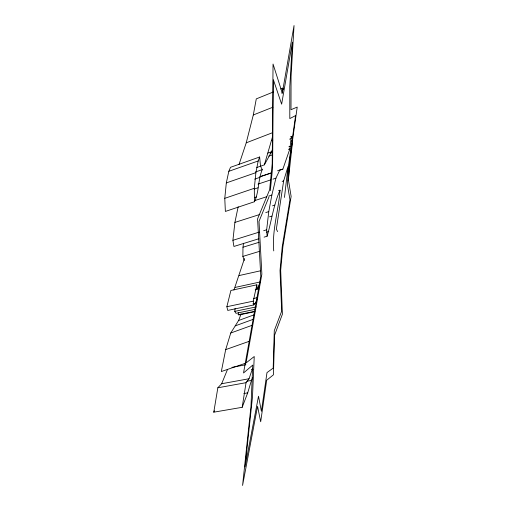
<?xml version="1.0" encoding="UTF-8"?>
<svg xmlns="http://www.w3.org/2000/svg" width="511" height="511" viewBox="0 0 511 511"><rect width="100%" height="100%" fill="white"/><g stroke="black" fill="none" stroke-linecap="round" stroke-linejoin="round"><path stroke-width="0.77" d="M244.264 260.54L242.866 256.401L242.987 247.222L243.511 243.268M254.842 311.678L239.378 314.878L238.222 314.744L238.356 312.528M257.365 298.839L255.257 303.355L253.814 304.946L227.753 310.413L226.865 306.721L230.889 290.452L256.854 284.806L256.567 288.715L257.927 287.878L259.92 282.698M279.9 170.131L282.87 169.135L289.89 148.854L291.053 138.653L291.909 136.373L290.408 136.897M224.776 198.332L226.316 182.919L228.826 171.3L230.512 167.301L259.639 157.005L260.521 166.209L262.245 169.633C257.914 179.917 259.166 191.695 254.459 201.73L225.37 211.439L224.776 198.332L254.299 188.297L255.896 172.654L258.183 160.965L259.639 157.005M270.319 190.635L272.58 167.8L273.353 79.678L281.638 104.187L292.375 42.202L289.814 86.321L289.801 118.59L295.588 115.607L288.485 165.928L287.374 184.484L289.961 199.648L282.244 246.672L280.028 270.46L281.67 311.18L274.279 330.681L273.193 368.118L266.985 372.596L261.396 411.31L258.509 396.217L245.056 466.907L252.472 397.073L254.242 356.512L246.053 362.957L261.875 274.107L259.013 221.397L269.041 196.748M288.255 180.722L292.675 140.57L291.909 136.373M258.815 238.771L233.91 246.455L232.914 240.298L234.9 222.413L238.171 206.706M264.098 237.142L267.119 236.21L266.659 229.797L268.773 211.611L271.852 195.036L275.934 178.16L279.785 170.035L282.87 169.135M284.474 197.45L288.044 166.477L283.643 180.939L276.355 229.075L277.614 231.611M255.359 309.289L235.967 313.32L234.766 311.371L235.137 308.318M278.552 190.68L280.034 190.194C278.623 210.372 271.826 230.633 273.749 250.901M292.362 141.541L289.488 161.91L288.402 179.834L291.129 196.416L282.87 246.851L280.686 270.268L282.404 314.176L274.599 335.146L273.43 374.818L266.665 380.273L260.687 421.786L257.563 406.315L242.572 485.45L250.99 406.188L252.747 365.071L243.53 372.979L260.795 276.253L257.563 218.925L269.629 189.766L272.21 163.775L273.04 64.003L282.289 93.072L294.042 25.55L291.059 76.631L290.995 109.712L297.217 107.074L292.579 139.976M227.478 369.517L221.665 383.735L217.839 387.785L213.783 412.179L242.188 407.305L246.053 382.682L249.049 378.74L252.587 368.348M281.983 93.526L282.902 88.122L280.686 89.023M239.033 164.44L246.225 142.831L253.303 114.975L256.286 98.879L273.296 92.006M267.119 236.21C271.577 220.95 273.5 204.905 280.034 190.194M241.096 313.933L238.599 320.499L230.742 333.025L225.683 349.626L221.327 371.542L245.357 363.289M253.814 304.946L253.252 301.145L256.854 284.806M260.648 166.216L264.372 164.836L272.523 136.756M242.188 407.305L247.701 392.863L251.45 380.401L252.709 377.61M233.929 290.076L244.494 258.502M264.372 164.836L271.584 151.697L272.682 148.797M213.783 412.179L214.422 410.793M253.303 114.975L272.887 107.208M246.225 142.831L272.389 132.758M271.347 140.602L272.829 140.04M267.853 153.102L271.584 151.697M238.599 320.499L254.286 314.757M235.226 325.877L253.054 319.381M230.742 333.025L252.345 325.22M225.683 349.626L249.425 341.227M228.826 171.3L258.183 160.965M256.752 167.525L260.521 166.209M289.577 139.164L291.053 138.653M291.2 141.074L292.675 140.57M255.583 171.945L262.245 169.633M226.316 182.919L255.896 172.654M270.038 153.268L272.299 152.489M288.875 146.778L290.382 146.261M254.702 179.137L259.946 177.336M268.741 156.111L272.516 154.814M288.376 149.372L289.89 148.854M254.216 189.057L257.985 187.773M260.176 176.614L271.488 172.82M277.518 170.795L279.785 170.035M259.837 176.857L270.983 173.12M254.35 197.629L256.618 196.869M258.042 184.107L270.715 179.891M272.951 179.15L275.934 178.16M282.129 181.437L283.643 180.939M254.714 200.612L266.64 196.735M268.875 196.007L271.852 195.036M272.548 205.824L274.816 205.096M234.9 222.413L259.741 214.492M265.765 212.57L268.773 211.611M269.546 216.811L271.807 216.096M232.914 240.298L259.16 232.128M263.657 230.729L266.659 229.797M266.499 232.179L268.786 231.47M242.987 247.222L259.013 242.303M242.866 256.401L259.473 251.367M239.11 275.557L260.553 270.785M235.143 287.425L260.201 281.957M257.883 286.62L259.403 286.294M256.381 288.21L257.927 287.878M255.219 289.852L259.039 289.028M253.405 298.513L257.212 297.709M226.865 306.721L253.252 301.145M252.919 303.847L255.257 303.355M234.766 311.371L256.107 306.913M238.222 314.744L254.88 311.295M231.93 367.371L245.848 364.752M251.438 369.53L252.971 369.249M221.665 383.735L249.049 378.74M246.775 381.251L251.45 380.401M217.839 387.785L246.053 382.682M243.817 393.553L247.701 392.863M282.902 88.122L283.298 89.553M254.299 188.297L254.459 201.73"/></g></svg>
